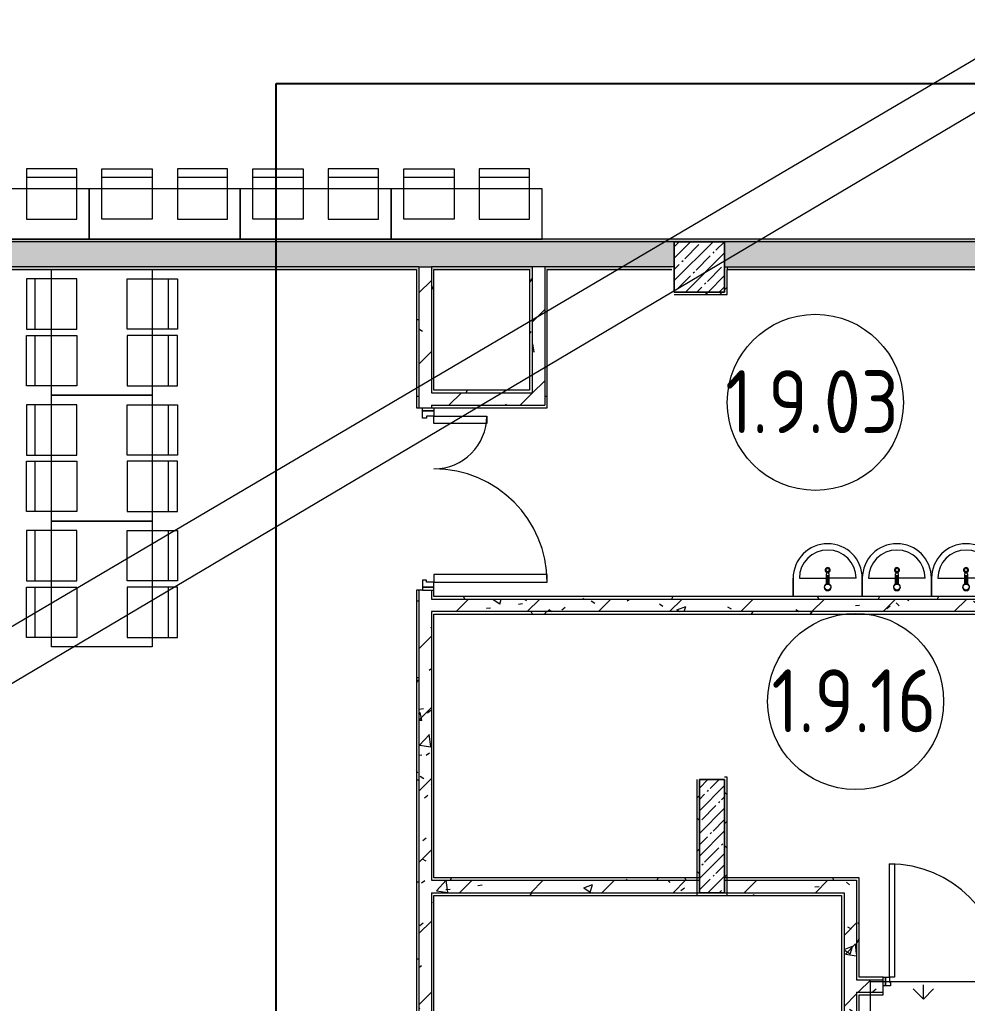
# Model space of a CAD drawing. Header units: millimetres. Extents: x -500089 to 1469082, y -290736 to 166440.
# Drawn here: x 1207100 to 1214633, y -61123 to -53306 of the extents above; entities that cross this region are included whole.
import ezdxf

# ---------------------------------------------------------------- set-up
doc = ezdxf.new("R2010")
doc.units = ezdxf.units.MM
for name, color, linetype, lineweight in [('Двери', 7, 'Continuous', 0), ('Линии', 7, 'Continuous', 0), ('Марки помещений', 7, 'Continuous', 0), ('Несущие колонны', 7, 'Continuous', 0), ('Сантехника', 7, 'Continuous', 0), ('Стены несущие', 7, 'Continuous', 0), ('Стены отделка', 7, 'Continuous', 0), ('Стены штриховка', 7, 'Continuous', 0), ('экспертиза ДУ пояснения', 6, 'Continuous', 0), ('экспертиза условные обозначения', 1, 'Continuous', 0)]:
    doc.layers.add(name, color=color, linetype=linetype, lineweight=lineweight)
doc.styles.add('GOST Common_1', font='', dxfattribs={"width": 0.9, "height": 700})
doc.styles.get('GOST Common_1').set_extended_font_data('GOST Common')
pattern_1 = [(0, (1111853.59, -73570.49), (812.8, 203.2), [67.056, -542.544, 67.056, -542.544, -3251.2]), (0, (1111853.59, -73570.49), (812.8, 203.2), [-1219.2, 67.056, -1152.144, 67.056, -542.544, -1422.4]), (0, (1111853.59, -73570.49), (812.8, 203.2), [-3048, 67.056, -339.344, 67.056, -948.944]), (120, (1112158.39, -73468.89), (-582.37636, 602.30545), [67.056, -542.544, 67.056, -542.544, -3251.2]), (120, (1112158.39, -73468.89), (-582.37636, 602.30545), [-1219.2, 67.056, -1152.144, 67.056, -542.544, -1422.4]), (120, (1112158.39, -73468.89), (-582.37636, 602.30545), [-3048, 67.056, -339.344, 67.056, -948.944]), (240, (1112259.99, -73062.49), (-230.42364, -805.50545), [67.056, -542.544, 67.056, -542.544, -3251.2]), (240, (1112259.99, -73062.49), (-230.42364, -805.50545), [-1219.2, 67.056, -1152.144, 67.056, -542.544, -1422.4]), (240, (1112259.99, -73062.49), (-230.42364, -805.50545), [-3048, 67.056, -339.344, 67.056, -948.944])]
pattern_2 = [(45, (1111853.6, -73570.5), (-282.8427, 282.8427), [])]
pattern_3 = [(50, (1111853.6, -73570.5), (728.7365, -63.7558), [76.2, -838.2]), (355, (1111853.6, -73570.5), (-140.9716, 764.2276), [60.96, -670.56]), (100.451, (1111914.3, -73575.8), (587.77, 700.4668), [64.76, -712.36]), (46.184, (1111853.6, -73367.3), (1084.316, -168.171), [114.3, -1257.3]), (96.636, (1111943.9, -73381.3), (949.61, 989.71), [97.14, -1068.54]), (351.184, (1111853.6, -73367.3), (949.62, 989.701), [91.44, -1005.84]), (21, (1111955.2, -73418.1), (606.458, -409.0606), [76.2, -838.2]), (326, (1111955.2, -73418.1), (247.2083, 736.753), [60.96, -670.56]), (71.451, (1112005.7, -73452.2), (853.6683, 327.6855), [64.76, -712.36]), (37.5, (1111853.59, -73570.5), (12.3547, 338.2201), [33.528, -628.904, 33.528, -647.192, -673.1]), (37.5, (1111853.59, -73570.5), (12.3547, 338.2201), [-1343.152, 33.528, -639.572]), (7.5, (1111853.6, -73570.5), (267.2789, 400.7221), [33.528, -354.584, 33.528, -613.664, -256.54]), (7.5, (1111853.6, -73570.5), (267.2789, 400.7221), [-1035.304, 33.528, -223.012]), (327.5, (1111627.02, -73570.5), (542.3633, -22.91534), [33.528, -220.472, 33.528, -758.952, -1051.56]), (327.5, (1111627.02, -73570.5), (542.3633, -22.91534), [-1046.48, 33.528, -1018.032]), (317.5, (1111525.4, -73570.5), (592.517, 101.7071), [33.528, -296.672, 33.528, -492.76, -746.76]), (317.5, (1111525.4, -73570.5), (592.517, 101.7071), [-856.488, 33.528, -713.232])]
pattern_4 = [(45, (1111853.6, -73570.5), (-212.132, 212.132), []), (135, (1111853.6, -73570.5), (-212.132, -212.132), [])]

# ---------------------------------------------------------------- blocks, each defined once
blk = doc.blocks.new('ADSK_КолоннаЖБ_Прямоугольная - 400x400 мм-3673746-З Этаж 01')
at = {"layer": 'Несущие колонны', "lineweight": 18}
for p, q in [((-200, 200), (200, 200)), ((-200, -200), (-200, 200)), ((200, 200), (200, -200)), ((200, -200), (-200, -200))]:
    blk.add_line(p, q, dxfattribs=at)
blk = doc.blocks.new('ADSK_КолоннаЖБ_Прямоугольная - 200x900 мм-V331-З Этаж 01')
at = {"layer": 'Несущие колонны'}
h = blk.add_hatch(dxfattribs=at)
h.set_pattern_fill('FP_118', color=256, style=0, pattern_type=2)
h.set_pattern_definition([(315, (-13775, 100750), (89.80256, 89.80256), []), (315, (-13775, 100660.2), (89.80256, 89.80256), [158.75, -31.75, 13.411, -18.339])])
h.paths.add_polyline_path([(-450, -100), (450, -100), (450, 100), (-450, 100)], flags=0)
at = {"layer": 'Несущие колонны', "lineweight": 18}
for p, q in [((-450, -100), (-450, 100)), ((-450, 100), (450, 100)), ((450, 100), (-450, 100)), ((-450, 100), (-450, -100)), ((450, 100), (450, -100)), ((450, -100), (450, 100)), ((450, -100), (-450, -100)), ((-450, -100), (450, -100))]:
    blk.add_line(p, q, dxfattribs=at)
blk = doc.blocks.new('ASVP_ДверьСтальная_2 полотна - Внутренняя 1320х2000h_полотна_ Г Л _1200 в чистоте_-4240598-З Этаж 01')
at = {"layer": 'Двери', "lineweight": 18}
for p, q in [((660, 970), (600, 970)), ((600, 970), (600, 70)), ((660, 70), (660, 970)), ((-660, 490), (-600, 490)), ((-660, 70), (-660, 490)), ((-600, 490), (-600, 70)), ((-725, 70), (-700, 70)), ((-725, -20), (-725, 70)), ((-700, 70), (-660, 70)), ((-700, -20), (-700, 70)), ((-700, 70), (-700, -20)), ((-600, 70), (-660, 70)), ((-660, 70), (-660, 10)), ((-660, 10), (-644, 10)), ((-644, 10), (-644, -20)), ((600, 70), (660, 70)), ((660, 10), (644, 10)), ((644, 10), (644, -20)), ((700, 70), (660, 70)), ((660, 70), (660, 10)), ((700, -20), (700, 70)), ((725, 70), (700, 70)), ((700, 70), (700, -20)), ((725, -20), (725, 70)), ((-700, -20), (-725, -20)), ((-644, -20), (-700, -20)), ((644, -20), (700, -20)), ((700, -20), (725, -20))]:
    blk.add_line(p, q, dxfattribs=at)
at = {"layer": 'Двери'}
for centre, radius, start, end in [((660, 70), 900, 90, 180), ((-660, 70), 420, 360, 90)]:
    blk.add_arc(centre, radius, start, end, dxfattribs=at)
blk = doc.blocks.new('ASVP_2D_Раковина - Раковина 550х420-3413900-З Этаж 01')
at = {"layer": 'Сантехника'}
for p, q in [((-119.1, 170.6), (-119.1, 251.9)), ((-115.1, 236), (-115.1, 169.6)), ((-103.1, 236), (-115.1, 236)), ((-103.1, 169.6), (-103.1, 236)), ((-99.1, 251.9), (-99.1, 170.6)), ((-384.1, 215), (-384.1, 70)), ((-384.1, 70), (-384.1, 215)), ((-334.1, 215), (-119.1, 215)), ((115.9, 215), (-99.1, 215)), ((165.9, 70), (165.9, 215)), ((165.9, 215), (165.9, 70))]:
    blk.add_line(p, q, dxfattribs=at)
for centre, radius in [((-109.1, 280), 13.3), ((-109.1, 145), 24.5)]:
    blk.add_circle(centre, radius, dxfattribs=at)
for centre, radius, start, end in [((-109.1, 215), 275, 360, 180), ((-109.1, 215), 275, 360, 180), ((-109.1, 215), 225, 0, 180), ((-109.1, 280), 20, 284.14377, 255.85623), ((-109.1, 251.9), 10, 0, 180), ((-109.1, 145), 27.5, 102.60426, 77.39774), ((-109.1, 145), 25.3, 76.29328, 103.7089)]:
    blk.add_arc(centre, radius, start, end, dxfattribs=at)
blk = doc.blocks.new('ASVP_ДверьДеревянная_1 полотно - Входная_внутр_ 900х2000h_полотно_ Г Пр _850 в чистоте_-4213410-З Этаж 01')
at = {"layer": 'Двери', "lineweight": 18}
for p, q in [((-450, 970), (-410, 970)), ((-450, 70), (-450, 970)), ((-410, 970), (-410, 70)), ((-500, 70), (-480, 70)), ((-500, 0), (-500, 70)), ((-480, 0), (-500, 0)), ((-480, 70), (-450, 70)), ((-480, 0), (-480, 70)), ((-480, 70), (-480, 0)), ((-440, 0), (-480, 0)), ((-410, 70), (-450, 70)), ((-450, 70), (-450, 30)), ((-450, 30), (-440, 30)), ((-440, 30), (-440, 0)), ((440, 30), (450, 30)), ((440, 0), (440, 30)), ((480, 0), (440, 0)), ((450, 70), (480, 70)), ((450, 30), (450, 70)), ((480, 70), (480, 0)), ((480, 70), (500, 70)), ((480, 0), (480, 70)), ((500, 0), (480, 0)), ((500, 70), (500, 0))]:
    blk.add_line(p, q, dxfattribs=at)
at = {"layer": 'Двери'}
blk.add_arc((-450, 70), 900, 0, 90, dxfattribs=at)
blk = doc.blocks.new('ASVP_Марка_Помещение_ОдноЗначение - Номер-684784-З Этаж 01')
at = {"layer": 'Марки помещений'}
blk.add_circle((0, 0), 3.5, dxfattribs=at)

msp = doc.modelspace()

# ---------------------------------------------------------------- hatches: boundary and pattern name
at = {"layer": 'Несущие колонны'}
h = msp.add_hatch(dxfattribs=at)
h.set_pattern_fill('FP_35', color=256, style=0, pattern_type=2)
h.set_pattern_definition([(45, (1111853.59, -73570.49), (-89.80256, 89.80256), []), (45, (1111943.39, -73570.49), (-89.80256, 89.80256), [158.75, -31.75, 13.411, -18.339])])
h.paths.add_polyline_path([(1212303.585, -55470.488), (1212703.585, -55470.488), (1212703.585, -55070.488), (1212303.585, -55070.488), (1212303.585, -55290.488)], flags=0)
at = {"layer": 'Стены штриховка'}
h = msp.add_hatch(dxfattribs=at)
h.set_pattern_fill('FP_31', color=256, style=0, pattern_type=2)
h.set_pattern_definition(pattern_3)
h.paths.add_polyline_path([(1212723.585, -55270.488), (1217243.586, -55270.488), (1217243.586, -55070.488), (1212703.585, -55070.488), (1212703.585, -55270.488)], flags=0)
h.paths.add_polyline_path([(1221713.586, -55270.488), (1221913.586, -55270.488), (1221913.586, -55070.488), (1221593.586, -55070.488), (1221593.586, -55270.488)], flags=0)
h.paths.add_polyline_path([(1219066.31, -55270.488), (1220143.586, -55270.488), (1220143.586, -55070.488), (1218143.586, -55070.488), (1218143.586, -55270.488)], flags=0)
h.paths.add_polyline_path([(1205722.73, -55270.488), (1206253.585, -55270.488), (1206253.585, -55070.488), (1200653.585, -55070.488), (1200653.585, -55270.488), (1201274.871, -55270.488)], flags=0)
h.paths.add_polyline_path([(1194253.585, -55270.488), (1194253.585, -55070.488), (1188653.585, -55072.754), (1188653.585, -55270.488), (1194233.585, -55270.488)], flags=0)
h.paths.add_polyline_path([(1206673.585, -55270.488), (1212303.585, -55270.084), (1212303.585, -55070.488), (1206653.585, -55070.488), (1206653.585, -55270.488)], flags=0)
h.paths.add_polyline_path([(1184703.585, -55270.488), (1188253.585, -55269.968), (1188253.585, -55070.488), (1184703.585, -55070.488)], flags=0)
h.paths.add_polyline_path([(1197910.422, -55270.488), (1200253.585, -55270.488), (1200253.585, -55070.488), (1194653.585, -55071.327), (1194653.585, -55270.488), (1196827.011, -55270.488)], flags=0)
h = msp.add_hatch(dxfattribs=at)
h.set_pattern_fill('FP_174', color=256, style=0, pattern_type=2)
h.set_pattern_definition(pattern_1)
h.paths.add_polyline_path([(1217253.586, -55070.488), (1220143.586, -55070.488), (1220143.586, -55050.488), (1216553.586, -55050.488), (1216553.586, -55070.488), (1217243.586, -55070.488)], flags=0)
h.paths.add_polyline_path([(1221913.586, -55070.488), (1221933.586, -55070.488), (1221933.586, -55050.488), (1221593.586, -55050.488), (1221593.586, -55070.488), (1221713.586, -55070.488)], flags=0)
h.paths.add_polyline_path([(1216353.586, -55070.488), (1216353.586, -55050.488), (1184723.585, -55050.488), (1184723.585, -55070.488), (1216333.586, -55070.488)], flags=0)
h = msp.add_hatch(dxfattribs=at)
h.set_pattern_fill('FP_174', color=256, style=0, pattern_type=2)
h.set_pattern_definition(pattern_1)
h.paths.add_polyline_path([(1216842.38, -55290.488), (1220143.586, -55290.488), (1220143.586, -55270.488), (1212723.585, -55270.488), (1212725.585, -55290.488), (1216353.586, -55290.488)], flags=0)
h.paths.add_polyline_path([(1221713.586, -55290.488), (1221713.586, -55270.488), (1221593.586, -55270.488), (1221593.586, -55290.488), (1221693.586, -55290.488)], flags=0)
h.paths.add_polyline_path([(1206673.585, -55290.488), (1210273.586, -55290.488), (1210271.545, -55270.488), (1206673.585, -55270.488)], flags=0)
h.paths.add_polyline_path([(1205722.73, -55290.488), (1206233.585, -55290.488), (1206233.585, -55270.488), (1200673.585, -55270.488), (1200673.585, -55290.488), (1201274.871, -55290.488)], flags=0)
h.paths.add_polyline_path([(1211060.586, -55290.488), (1211173.586, -55290.488), (1211173.586, -55270.488), (1210373.586, -55270.488), (1210373.586, -55290.488), (1210393.586, -55290.488)], flags=0)
h.paths.add_polyline_path([(1211273.586, -55290.488), (1212283.585, -55290.488), (1212283.585, -55270.488), (1211273.586, -55270.488)], flags=0)
h.paths.add_polyline_path([(1194673.585, -55290.488), (1200233.585, -55290.488), (1200233.585, -55270.488), (1194673.585, -55270.488)], flags=0)
h.paths.add_polyline_path([(1194233.585, -55290.488), (1194233.585, -55270.488), (1188673.585, -55270.488), (1188675.585, -55290.488), (1192379.151, -55290.488)], flags=0)
h.paths.add_polyline_path([(1188233.585, -55290.488), (1188233.585, -55270.488), (1187443.585, -55270.488), (1187443.585, -55290.488), (1187931.291, -55290.488)], flags=0)
h.paths.add_polyline_path([(1187323.585, -55290.488), (1187343.585, -55290.488), (1187343.585, -55270.488), (1184703.585, -55270.488), (1184703.585, -55290.488), (1185707.361, -55290.488)], flags=0)
h = msp.add_hatch(dxfattribs=at)
h.set_pattern_fill('FP_174', color=256, style=0, pattern_type=2)
h.set_pattern_definition(pattern_1)
h.paths.add_polyline_path([(1210253.586, -65250.488), (1210273.586, -65250.488), (1210273.586, -63920.488), (1210253.586, -63920.488), (1210253.586, -65150.488)], flags=0)
h.paths.add_polyline_path([(1210253.586, -63820.488), (1210273.586, -63820.488), (1210273.586, -57840.488), (1210253.586, -57840.488), (1210253.586, -63800.488)], flags=0)
h.paths.add_polyline_path([(1210273.586, -56390.488), (1210273.586, -55290.488), (1210253.586, -55290.488), (1210253.586, -56390.488)], flags=0)
h = msp.add_hatch(dxfattribs=at)
h.set_pattern_fill('FP_201', color=256, style=0, pattern_type=2)
h.set_pattern_definition(pattern_2)
h.paths.add_polyline_path([(1210373.586, -65150.488), (1210373.586, -57840.488), (1210273.586, -57840.488), (1210273.586, -65150.488)], flags=0)
h.paths.add_polyline_path([(1210303.586, -56390.488), (1210373.586, -56390.488), (1210373.169, -55270.488), (1210273.586, -55270.488), (1210273.586, -56390.488)], flags=0)
h = msp.add_hatch(dxfattribs=at)
h.set_pattern_fill('FP_31', color=256, style=0, pattern_type=2)
h.set_pattern_definition(pattern_3)
h.paths.add_polyline_path([(1210373.586, -65150.488), (1210373.586, -57840.488), (1210273.586, -57840.488), (1210273.586, -65150.488)], flags=0)
h.paths.add_polyline_path([(1210303.586, -56390.488), (1210373.586, -56390.488), (1210373.169, -55270.488), (1210273.586, -55270.488), (1210273.586, -56390.488)], flags=0)
h = msp.add_hatch(dxfattribs=at)
h.set_pattern_fill('FP_174', color=256, style=0, pattern_type=2)
h.set_pattern_definition(pattern_1)
h.paths.add_polyline_path([(1210373.586, -65130.488), (1210393.586, -65130.488), (1210393.586, -60245.488), (1210373.586, -60245.488), (1210373.586, -64561.832)], flags=0)
h.paths.add_polyline_path([(1210373.586, -60145.488), (1210393.586, -60145.488), (1210393.586, -58010.488), (1210373.586, -58010.488), (1210373.586, -60125.488)], flags=0)
h.paths.add_polyline_path([(1210373.586, -57910.488), (1210393.586, -57910.488), (1210393.586, -57840.488), (1210373.586, -57840.488), (1210373.586, -57890.488)], flags=0)
h.paths.add_polyline_path([(1210373.586, -56390.488), (1210393.586, -56390.488), (1210393.586, -56370.488), (1210373.586, -56370.488)], flags=0)
h.paths.add_polyline_path([(1210393.586, -56270.488), (1210393.586, -55290.488), (1210373.586, -55290.488), (1210373.586, -56270.488)], flags=0)
h = msp.add_hatch(dxfattribs=at)
h.set_pattern_fill('FP_174', color=256, style=0, pattern_type=2)
h.set_pattern_definition(pattern_1)
h.paths.add_polyline_path([(1211173.586, -56270.488), (1211173.586, -55290.488), (1211153.586, -55290.488), (1211153.586, -56270.488)], flags=0)
h = msp.add_hatch(dxfattribs=at)
h.set_pattern_fill('FP_201', color=256, style=0, pattern_type=2)
h.set_pattern_definition(pattern_2)
h.paths.add_polyline_path([(1211273.586, -56370.488), (1211273.586, -55270.488), (1211173.586, -55270.488), (1211173.586, -56370.488)], flags=0)
h = msp.add_hatch(dxfattribs=at)
h.set_pattern_fill('FP_31', color=256, style=0, pattern_type=2)
h.set_pattern_definition(pattern_3)
h.paths.add_polyline_path([(1211273.586, -56370.488), (1211273.586, -55270.488), (1211173.586, -55270.488), (1211173.586, -56370.488)], flags=0)
h = msp.add_hatch(dxfattribs=at)
h.set_pattern_fill('FP_174', color=256, style=0, pattern_type=2)
h.set_pattern_definition(pattern_1)
h.paths.add_polyline_path([(1211293.586, -56390.488), (1211293.586, -55290.488), (1211273.586, -55290.488), (1211273.586, -56390.488)], flags=0)
h = msp.add_hatch(dxfattribs=at)
h.set_pattern_fill('FP_202', color=256, style=0, pattern_type=2)
h.set_pattern_definition(pattern_4)
h.paths.add_polyline_path([(1212703.585, -55470.488), (1212723.585, -55469.488), (1212723.585, -55270.488), (1212703.585, -55270.488), (1212703.585, -55290.488)], flags=0)
h = msp.add_hatch(dxfattribs=at)
h.set_pattern_fill('FP_202', color=256, style=0, pattern_type=2)
h.set_pattern_definition(pattern_4)
h.paths.add_polyline_path([(1212703.585, -55490.488), (1212723.585, -55490.488), (1212723.585, -55470.488), (1212303.585, -55470.488), (1212303.585, -55490.488), (1212394.52, -55490.488)], flags=0)
h = msp.add_hatch(dxfattribs=at)
h.set_pattern_fill('FP_201', color=256, style=0, pattern_type=2)
h.set_pattern_definition(pattern_2)
h.paths.add_polyline_path([(1211153.586, -56370.488), (1211173.586, -56370.488), (1211173.586, -56270.488), (1210373.586, -56270.488), (1210373.586, -56370.488), (1210393.586, -56370.488)], flags=0)
h = msp.add_hatch(dxfattribs=at)
h.set_pattern_fill('FP_31', color=256, style=0, pattern_type=2)
h.set_pattern_definition(pattern_3)
h.paths.add_polyline_path([(1211153.586, -56370.488), (1211173.586, -56370.488), (1211173.586, -56270.488), (1210373.586, -56270.488), (1210373.586, -56370.488), (1210393.586, -56370.488)], flags=0)
h = msp.add_hatch(dxfattribs=at)
h.set_pattern_fill('FP_174', color=256, style=0, pattern_type=2)
h.set_pattern_definition(pattern_1)
h.paths.add_polyline_path([(1211153.586, -56270.488), (1211153.586, -56250.488), (1210393.586, -56250.488), (1210393.586, -56270.488), (1211153.169, -56270.488)], flags=0)
h = msp.add_hatch(dxfattribs=at)
h.set_pattern_fill('FP_174', color=256, style=0, pattern_type=2)
h.set_pattern_definition(pattern_1)
h.paths.add_polyline_path([(1211273.586, -56390.488), (1211273.586, -56370.488), (1210393.586, -56370.488), (1210393.586, -56390.488), (1211273.215, -56390.488)], flags=0)
h = msp.add_hatch(dxfattribs=at)
h.set_pattern_fill('FP_201', color=256, style=0, pattern_type=2)
h.set_pattern_definition(pattern_2)
h.paths.add_polyline_path([(1216842.38, -58010.488), (1221713.586, -58010.374), (1221713.586, -57910.488), (1210373.586, -57910.488), (1210373.586, -58010.488), (1216513.586, -58010.488)], flags=0)
h = msp.add_hatch(dxfattribs=at)
h.set_pattern_fill('FP_31', color=256, style=0, pattern_type=2)
h.set_pattern_definition(pattern_3)
h.paths.add_polyline_path([(1216842.38, -58010.488), (1221713.586, -58010.374), (1221713.586, -57910.488), (1210373.586, -57910.488), (1210373.586, -58010.488), (1216513.586, -58010.488)], flags=0)
h = msp.add_hatch(dxfattribs=at)
h.set_pattern_fill('FP_174', color=256, style=0, pattern_type=2)
h.set_pattern_definition(pattern_1)
h.paths.add_polyline_path([(1216842.38, -57910.488), (1221693.586, -57910.488), (1221693.586, -57890.488), (1210393.586, -57890.488), (1210393.586, -57910.488), (1216513.586, -57910.488)], flags=0)
h = msp.add_hatch(dxfattribs=at)
h.set_pattern_fill('FP_174', color=256, style=0, pattern_type=2)
h.set_pattern_definition(pattern_1)
h.paths.add_polyline_path([(1216842.38, -58030.488), (1218053.586, -58030.488), (1218053.586, -58010.488), (1216513.586, -58010.488), (1216513.586, -58030.488), (1216533.586, -58030.488)], flags=0)
h.paths.add_polyline_path([(1212394.52, -58030.488), (1216413.586, -58030.488), (1216413.586, -58010.488), (1210393.586, -58010.488), (1210393.586, -58030.488)], flags=0)
h.paths.add_polyline_path([(1221693.586, -58030.488), (1221693.586, -58010.488), (1218153.586, -58010.488), (1218153.586, -58030.488), (1221290.221, -58030.488)], flags=0)
h = msp.add_hatch(dxfattribs=at)
h.set_pattern_fill('FP_202', color=256, style=0, pattern_type=2)
h.set_pattern_definition(pattern_4)
h.paths.add_polyline_path([(1212720.919, -60125.488), (1212723.585, -60125.488), (1212723.585, -59325.488), (1212703.585, -59325.488), (1212703.585, -60125.488)], flags=0)
h = msp.add_hatch(dxfattribs=at)
h.set_pattern_fill('FP_202', color=256, style=0, pattern_type=2)
h.set_pattern_definition(pattern_4)
h.paths.add_polyline_path([(1212483.585, -60125.488), (1212503.585, -60125.488), (1212503.585, -59345.488), (1212483.585, -59345.488), (1212483.585, -59885.445)], flags=0)
h = msp.add_hatch(dxfattribs=at)
h.set_pattern_fill('FP_201', color=256, style=0, pattern_type=2)
h.set_pattern_definition(pattern_2)
h.paths.add_polyline_path([(1210393.586, -60245.488), (1212503.585, -60245.488), (1212503.585, -60145.488), (1210373.586, -60145.488), (1210373.586, -60245.488), (1210377.924, -60245.488)], flags=0)
h.paths.add_polyline_path([(1213633.585, -60245.488), (1213653.585, -60245.488), (1213653.585, -60145.488), (1212703.585, -60145.488), (1212703.585, -60245.488), (1213506.476, -60245.488)], flags=0)
h = msp.add_hatch(dxfattribs=at)
h.set_pattern_fill('FP_31', color=256, style=0, pattern_type=2)
h.set_pattern_definition(pattern_3)
h.paths.add_polyline_path([(1210393.586, -60245.488), (1212503.585, -60245.488), (1212503.585, -60145.488), (1210373.586, -60145.488), (1210373.586, -60245.488), (1210377.924, -60245.488)], flags=0)
h.paths.add_polyline_path([(1213633.585, -60245.488), (1213653.585, -60245.488), (1213653.585, -60145.488), (1212703.585, -60145.488), (1212703.585, -60245.488), (1213506.476, -60245.488)], flags=0)
h = msp.add_hatch(dxfattribs=at)
h.set_pattern_fill('FP_174', color=256, style=0, pattern_type=2)
h.set_pattern_definition(pattern_1)
h.paths.add_polyline_path([(1212703.585, -60145.488), (1213753.585, -60145.488), (1213753.066, -60125.488), (1212703.585, -60125.488), (1212703.585, -60131.229)], flags=0)
h.paths.add_polyline_path([(1212503.585, -60145.488), (1212503.585, -60125.488), (1210393.586, -60125.488), (1210393.586, -60145.488), (1212394.52, -60145.488)], flags=0)
h = msp.add_hatch(dxfattribs=at)
h.set_pattern_fill('FP_201', color=256, style=0, pattern_type=2)
h.set_pattern_definition(pattern_2)
h.paths.add_polyline_path([(1213655.546, -67610.488), (1213753.585, -67610.488), (1213753.585, -66240.488), (1213653.585, -66240.488), (1213653.585, -67610.488)], flags=0)
h.paths.add_polyline_path([(1213683.585, -65590.488), (1213753.585, -65590.488), (1213753.585, -63550.488), (1213653.585, -63550.488), (1213653.585, -65590.488)], flags=0)
h.paths.add_polyline_path([(1213703.585, -62550.488), (1213753.585, -62550.488), (1213753.585, -60145.488), (1213653.585, -60145.488), (1213653.585, -62550.488), (1213681.008, -62550.488)], flags=0)
h = msp.add_hatch(dxfattribs=at)
h.set_pattern_fill('FP_31', color=256, style=0, pattern_type=2)
h.set_pattern_definition(pattern_3)
h.paths.add_polyline_path([(1213655.546, -67610.488), (1213753.585, -67610.488), (1213753.585, -66240.488), (1213653.585, -66240.488), (1213653.585, -67610.488)], flags=0)
h.paths.add_polyline_path([(1213683.585, -65590.488), (1213753.585, -65590.488), (1213753.585, -63550.488), (1213653.585, -63550.488), (1213653.585, -65590.488)], flags=0)
h.paths.add_polyline_path([(1213703.585, -62550.488), (1213753.585, -62550.488), (1213753.585, -60145.488), (1213653.585, -60145.488), (1213653.585, -62550.488), (1213681.008, -62550.488)], flags=0)
h = msp.add_hatch(dxfattribs=at)
h.set_pattern_fill('FP_174', color=256, style=0, pattern_type=2)
h.set_pattern_definition(pattern_1)
h.paths.add_polyline_path([(1213753.585, -67630.488), (1213773.585, -67630.488), (1213773.585, -66240.488), (1213753.585, -66240.488), (1213753.585, -67610.488)], flags=0)
h.paths.add_polyline_path([(1213753.585, -65590.488), (1213773.585, -65590.488), (1213773.585, -63550.488), (1213753.585, -63550.488), (1213753.585, -65326.001)], flags=0)
h.paths.add_polyline_path([(1213753.585, -62550.488), (1213773.585, -62550.488), (1213773.585, -61035.488), (1213753.585, -61035.488), (1213753.585, -62463.611)], flags=0)
h.paths.add_polyline_path([(1213753.585, -60935.488), (1213773.585, -60935.488), (1213773.585, -60125.488), (1213753.585, -60125.488), (1213753.585, -60924.962)], flags=0)
h = msp.add_hatch(dxfattribs=at)
h.set_pattern_fill('FP_174', color=256, style=0, pattern_type=2)
h.set_pattern_definition(pattern_1)
h.paths.add_polyline_path([(1213506.476, -60265.488), (1213633.585, -60265.488), (1213633.585, -60245.488), (1210393.586, -60245.488), (1210393.586, -60265.488), (1212703.585, -60265.488)], flags=0)
h = msp.add_hatch(dxfattribs=at)
h.set_pattern_fill('FP_174', color=256, style=0, pattern_type=2)
h.set_pattern_definition(pattern_1)
h.paths.add_polyline_path([(1213633.585, -67510.488), (1213653.585, -67510.488), (1213653.585, -66470.488), (1213633.585, -66470.488), (1213633.585, -67505.597)], flags=0)
h.paths.add_polyline_path([(1213644.813, -66370.488), (1213653.585, -66370.488), (1213653.585, -66240.488), (1213633.585, -66242.488), (1213633.585, -66370.488)], flags=0)
h.paths.add_polyline_path([(1213633.585, -65590.488), (1213653.585, -65590.488), (1213653.585, -65420.488), (1213633.585, -65420.488), (1213633.585, -65442.71)], flags=0)
h.paths.add_polyline_path([(1213653.585, -65320.488), (1213653.585, -63720.488), (1213633.585, -63720.488), (1213633.585, -65320.488)], flags=0)
h.paths.add_polyline_path([(1213653.585, -63620.488), (1213653.585, -63550.488), (1213633.585, -63550.488), (1213633.585, -63620.488)], flags=0)
h.paths.add_polyline_path([(1213653.585, -62550.488), (1213653.585, -60245.488), (1213633.585, -60245.488), (1213633.585, -62550.488)], flags=0)
h = msp.add_hatch(dxfattribs=at)
h.set_pattern_fill('FP_201', color=256, style=0, pattern_type=2)
h.set_pattern_definition(pattern_2)
h.paths.add_polyline_path([(1213963.585, -61035.488), (1213963.585, -60935.488), (1213753.585, -60935.488), (1213753.585, -61035.488), (1213773.585, -61035.488)], flags=0)
h.paths.add_polyline_path([(1221767.834, -61035.488), (1221953.586, -61034.345), (1221953.586, -60935.488), (1221583.586, -60935.488), (1221583.586, -61035.488)], flags=0)
h.paths.add_polyline_path([(1214963.585, -61035.488), (1220583.586, -61035.488), (1220583.586, -60935.488), (1214963.585, -60935.488), (1214963.585, -61015.209)], flags=0)
h = msp.add_hatch(dxfattribs=at)
h.set_pattern_fill('FP_31', color=256, style=0, pattern_type=2)
h.set_pattern_definition(pattern_3)
h.paths.add_polyline_path([(1213963.585, -61035.488), (1213963.585, -60935.488), (1213753.585, -60935.488), (1213753.585, -61035.488), (1213773.585, -61035.488)], flags=0)
h.paths.add_polyline_path([(1221767.834, -61035.488), (1221953.586, -61034.345), (1221953.586, -60935.488), (1221583.586, -60935.488), (1221583.586, -61035.488)], flags=0)
h.paths.add_polyline_path([(1214963.585, -61035.488), (1220583.586, -61035.488), (1220583.586, -60935.488), (1214963.585, -60935.488), (1214963.585, -61015.209)], flags=0)
h = msp.add_hatch(dxfattribs=at)
h.set_pattern_fill('FP_174', color=256, style=0, pattern_type=2)
h.set_pattern_definition(pattern_1)
h.paths.add_polyline_path([(1221583.586, -60935.488), (1221933.586, -60935.488), (1221933.586, -60915.488), (1221583.586, -60915.488)], flags=0)
h.paths.add_polyline_path([(1213773.585, -60935.488), (1213963.585, -60935.488), (1213963.585, -60915.488), (1213773.585, -60915.488)], flags=0)
h.paths.add_polyline_path([(1216413.586, -60935.488), (1216413.586, -60915.488), (1214963.585, -60915.488), (1214963.585, -60935.488), (1216393.586, -60935.488)], flags=0)
h.paths.add_polyline_path([(1220583.586, -60935.488), (1220583.586, -60915.488), (1218153.586, -60915.488), (1218155.648, -60935.488), (1219391.637, -60935.488)], flags=0)
h.paths.add_polyline_path([(1216513.586, -60935.488), (1218053.586, -60935.488), (1218053.586, -60915.488), (1216513.586, -60915.488)], flags=0)
h = msp.add_hatch(dxfattribs=at)
h.set_pattern_fill('FP_174', color=256, style=0, pattern_type=2)
h.set_pattern_definition(pattern_1)
h.paths.add_polyline_path([(1221583.586, -61055.488), (1221933.586, -61055.488), (1221933.586, -61035.488), (1221583.586, -61035.488)], flags=0)
h.paths.add_polyline_path([(1213963.585, -61055.488), (1213963.585, -61035.488), (1213773.585, -61035.488), (1213773.585, -61055.488)], flags=0)
h.paths.add_polyline_path([(1216513.586, -61055.488), (1220583.586, -61055.488), (1220583.586, -61035.488), (1214963.585, -61035.488), (1214963.585, -61055.488), (1216413.586, -61055.488)], flags=0)
at = {"layer": 'экспертиза условные обозначения'}
h = msp.add_hatch(dxfattribs=at)
h.set_pattern_fill('GRASS', color=3, scale=24)
h.set_pattern_definition([(90, (1077209.23, -303341.8), (-431.0523, 431.0523), [114.3, -747.8046]), (45, (1077209.2, -303341.8), (-431.0523, 431.0523), [114.3, -495.3]), (135, (1077209.2, -303341.8), (-431.0523, -431.0523), [114.3, -495.3])])
h.paths.add_polyline_path([(1208243.586, -68840.488), (1208243.586, -67630.488), (1213863.585, -67630.488), (1213863.585, -60950.488), (1221933.586, -60950.488), (1221933.586, -66560.488), (1220723.586, -66614.523), (1220723.586, -62160.488), (1215073.585, -62160.488), (1215073.585, -67630.488), (1216983.586, -67630.488), (1216983.586, -69315.488), (1220833.586, -69315.488), (1220833.586, -70525.488), (1215723.586, -70525.488), (1215723.586, -68840.488)])

# ---------------------------------------------------------------- linework, layer by layer
at = {"color": 4}
msp.add_lwpolyline([(1209139.389, -53813.488), (1222945.389, -53813.488), (1222945.389, -69799.488), (1209139.389, -69799.488)], close=True, dxfattribs=at)
at = {"layer": 'Линии'}
for p, q in [((1207153.585, -54490.488), (1207153.585, -54890.488)), ((1207553.585, -54490.488), (1207153.585, -54490.488)), ((1207553.585, -54560.028), (1207153.585, -54560.028)), ((1207553.585, -54890.488), (1207553.585, -54490.488)), ((1207753.585, -54490.488), (1208153.585, -54490.488)), ((1207753.585, -54890.488), (1207753.585, -54490.488)), ((1208153.585, -54560.028), (1207753.585, -54560.028)), ((1208153.585, -54490.488), (1208153.585, -54890.488)), ((1208353.585, -54490.488), (1208353.585, -54890.488)), ((1208753.585, -54490.488), (1208353.585, -54490.488)), ((1208753.585, -54560.028), (1208353.585, -54560.028)), ((1208753.585, -54890.488), (1208753.585, -54490.488)), ((1208953.585, -54490.488), (1209353.585, -54490.488)), ((1208953.585, -54890.488), (1208953.585, -54490.488)), ((1209353.585, -54560.028), (1208953.585, -54560.028)), ((1209353.585, -54490.488), (1209353.585, -54890.488)), ((1209553.585, -54490.488), (1209553.585, -54890.488)), ((1209953.585, -54490.488), (1209553.585, -54490.488)), ((1209953.585, -54560.028), (1209553.585, -54560.028)), ((1209953.585, -54890.488), (1209953.585, -54490.488)), ((1210153.585, -54490.488), (1210553.585, -54490.488)), ((1210153.585, -54890.488), (1210153.585, -54490.488)), ((1210553.585, -54560.028), (1210153.585, -54560.028)), ((1210553.585, -54490.488), (1210553.585, -54890.488)), ((1210753.585, -54490.488), (1210753.585, -54890.488)), ((1211153.585, -54490.488), (1210753.585, -54490.488)), ((1211153.585, -54560.028), (1210753.585, -54560.028)), ((1211153.585, -54890.488), (1211153.585, -54490.488)), ((1207653.585, -54650.488), (1206453.585, -54650.488)), ((1207653.585, -55050.488), (1207653.585, -54650.488)), ((1207653.585, -54650.488), (1207653.585, -55050.488)), ((1208853.585, -54650.488), (1207653.585, -54650.488)), ((1208853.585, -55050.488), (1208853.585, -54650.488)), ((1208853.585, -54650.488), (1208853.585, -55050.488)), ((1210053.585, -54650.488), (1208853.585, -54650.488)), ((1210053.585, -55050.488), (1210053.585, -54650.488)), ((1210053.585, -54650.488), (1210053.585, -55050.488)), ((1211253.585, -54650.488), (1210053.585, -54650.488)), ((1211253.585, -55050.488), (1211253.585, -54650.488)), ((1207153.585, -54890.488), (1207553.585, -54890.488)), ((1208153.585, -54890.488), (1207753.585, -54890.488)), ((1208353.585, -54890.488), (1208753.585, -54890.488)), ((1209353.585, -54890.488), (1208953.585, -54890.488)), ((1209553.585, -54890.488), (1209953.585, -54890.488)), ((1210553.585, -54890.488), (1210153.585, -54890.488)), ((1210753.585, -54890.488), (1211153.585, -54890.488)), ((1206453.585, -55050.488), (1207653.585, -55050.488)), ((1207653.585, -55050.488), (1208853.585, -55050.488)), ((1208853.585, -55050.488), (1210053.585, -55050.488)), ((1210053.585, -55050.488), (1211253.585, -55050.488)), ((1207353.585, -55290.488), (1208153.585, -55290.488)), ((1207353.585, -56290.488), (1207353.585, -55290.488)), ((1208153.585, -55290.488), (1208153.585, -56290.488)), ((1207153.585, -55365.488), (1207153.585, -55765.488)), ((1207553.585, -55365.488), (1207153.585, -55365.488)), ((1207223.126, -55765.488), (1207223.126, -55365.488)), ((1207553.585, -55765.488), (1207553.585, -55365.488)), ((1207953.585, -55365.488), (1208353.585, -55365.488)), ((1207953.585, -55765.488), (1207953.585, -55365.488)), ((1208284.045, -55765.488), (1208284.045, -55365.488)), ((1208353.585, -55365.488), (1208353.585, -55765.488)), ((1207153.585, -55765.488), (1207553.585, -55765.488)), ((1207153.585, -55815.488), (1207553.585, -55815.488)), ((1207153.585, -56215.488), (1207153.585, -55815.488)), ((1207223.126, -56215.488), (1207223.126, -55815.488)), ((1207553.585, -55815.488), (1207553.585, -56215.488)), ((1208353.585, -55765.488), (1207953.585, -55765.488)), ((1207953.585, -55815.488), (1207953.585, -56215.488)), ((1208353.585, -55815.488), (1207953.585, -55815.488)), ((1208284.045, -56215.488), (1208284.045, -55815.488)), ((1208353.585, -56215.488), (1208353.585, -55815.488)), ((1207553.585, -56215.488), (1207153.585, -56215.488)), ((1207953.585, -56215.488), (1208353.585, -56215.488)), ((1208153.585, -56290.488), (1207353.585, -56290.488)), ((1207353.585, -56290.488), (1208153.585, -56290.488)), ((1207353.585, -57290.488), (1207353.585, -56290.488)), ((1208153.585, -56290.488), (1208153.585, -57290.488)), ((1207153.585, -56365.488), (1207153.585, -56765.488)), ((1207553.585, -56365.488), (1207153.585, -56365.488)), ((1207223.126, -56765.488), (1207223.126, -56365.488)), ((1207553.585, -56765.488), (1207553.585, -56365.488)), ((1207953.585, -56365.488), (1208353.585, -56365.488)), ((1207953.585, -56765.488), (1207953.585, -56365.488)), ((1208284.045, -56765.488), (1208284.045, -56365.488)), ((1208353.585, -56365.488), (1208353.585, -56765.488)), ((1207153.585, -56765.488), (1207553.585, -56765.488)), ((1207153.585, -56815.488), (1207553.585, -56815.488)), ((1207153.585, -57215.488), (1207153.585, -56815.488)), ((1207223.126, -57215.488), (1207223.126, -56815.488)), ((1207553.585, -56815.488), (1207553.585, -57215.488)), ((1208353.585, -56765.488), (1207953.585, -56765.488)), ((1207953.585, -56815.488), (1207953.585, -57215.488)), ((1208353.585, -56815.488), (1207953.585, -56815.488)), ((1208284.045, -57215.488), (1208284.045, -56815.488)), ((1208353.585, -57215.488), (1208353.585, -56815.488)), ((1207553.585, -57215.488), (1207153.585, -57215.488)), ((1207953.585, -57215.488), (1208353.585, -57215.488)), ((1208153.585, -57290.488), (1207353.585, -57290.488)), ((1207353.585, -57290.488), (1208153.585, -57290.488)), ((1207353.585, -58290.488), (1207353.585, -57290.488)), ((1208153.585, -57290.488), (1208153.585, -58290.488)), ((1207153.585, -57365.488), (1207153.585, -57765.488)), ((1207553.585, -57365.488), (1207153.585, -57365.488)), ((1207223.126, -57765.488), (1207223.126, -57365.488)), ((1207553.585, -57765.488), (1207553.585, -57365.488)), ((1207953.585, -57365.488), (1208353.585, -57365.488)), ((1207953.585, -57765.488), (1207953.585, -57365.488)), ((1208284.045, -57765.488), (1208284.045, -57365.488)), ((1208353.585, -57365.488), (1208353.585, -57765.488)), ((1207153.585, -57765.488), (1207553.585, -57765.488)), ((1208353.585, -57765.488), (1207953.585, -57765.488)), ((1207153.585, -57815.488), (1207553.585, -57815.488)), ((1207153.585, -58215.488), (1207153.585, -57815.488)), ((1207223.126, -58215.488), (1207223.126, -57815.488)), ((1207553.585, -57815.488), (1207553.585, -58215.488)), ((1207953.585, -57815.488), (1207953.585, -58215.488)), ((1208353.585, -57815.488), (1207953.585, -57815.488)), ((1208284.045, -58215.488), (1208284.045, -57815.488)), ((1208353.585, -58215.488), (1208353.585, -57815.488)), ((1207553.585, -58215.488), (1207153.585, -58215.488)), ((1207953.585, -58215.488), (1208353.585, -58215.488)), ((1208153.585, -58290.488), (1207353.585, -58290.488))]:
    msp.add_line(p, q, dxfattribs=at)
at = {"layer": 'Несущие колонны'}
for p, q in [((1212703.585, -55070.488), (1212303.585, -55070.488)), ((1212303.585, -55070.488), (1212303.585, -55270.488)), ((1212703.585, -55270.488), (1212703.585, -55070.488)), ((1212303.585, -55270.488), (1212303.585, -55290.488)), ((1212303.585, -55290.488), (1212303.585, -55470.488)), ((1212703.585, -55290.488), (1212703.585, -55270.488)), ((1212703.585, -55470.488), (1212703.585, -55290.488)), ((1212303.585, -55470.488), (1212703.585, -55470.488))]:
    msp.add_line(p, q, dxfattribs=at)
at = {"layer": 'Стены несущие'}
for p, q in [((1212303.585, -55070.488), (1206653.585, -55070.488)), ((1216353.586, -55070.488), (1212703.585, -55070.488)), ((1210273.586, -55270.488), (1206653.585, -55270.488)), ((1210273.586, -55270.488), (1210273.586, -56390.488)), ((1210373.586, -55270.488), (1210373.586, -56270.488)), ((1211173.586, -55270.488), (1210373.586, -55270.488)), ((1211173.586, -55270.488), (1211173.586, -56270.488)), ((1212303.585, -55270.488), (1211273.586, -55270.488)), ((1211273.586, -55270.488), (1211273.586, -56370.488)), ((1212703.585, -55270.488), (1217243.586, -55270.488)), ((1210373.586, -56270.488), (1211173.586, -56270.488)), ((1210273.586, -56390.488), (1210303.586, -56390.488)), ((1210373.586, -56370.488), (1210373.586, -56390.488)), ((1210373.586, -56370.488), (1211273.586, -56370.488)), ((1210303.586, -57840.488), (1210273.586, -57840.488)), ((1210273.586, -57840.488), (1210273.586, -63820.488)), ((1210373.586, -57840.488), (1210373.586, -57910.488)), ((1210373.586, -57910.488), (1221713.586, -57910.488)), ((1216413.586, -58010.488), (1210373.586, -58010.488)), ((1210373.586, -58010.488), (1210373.586, -60145.488)), ((1210373.586, -60145.488), (1212503.585, -60145.488)), ((1212703.585, -60145.488), (1213753.585, -60145.488)), ((1213753.585, -60145.488), (1213753.585, -60935.488)), ((1210373.586, -60245.488), (1210373.586, -65150.488)), ((1210373.586, -60245.488), (1212503.585, -60245.488)), ((1212703.585, -60245.488), (1213653.585, -60245.488)), ((1213653.585, -60245.488), (1213653.585, -62550.488)), ((1213753.585, -60935.488), (1213963.585, -60935.488)), ((1213753.585, -61035.488), (1213753.585, -62550.488)), ((1213753.585, -61035.488), (1213963.585, -61035.488)), ((1213963.585, -61035.488), (1213963.585, -60985.488))]:
    msp.add_line(p, q, dxfattribs=at)
at = {"layer": 'Стены отделка'}
for p, q in [((1216333.586, -55050.488), (1184723.585, -55050.488)), ((1206673.585, -55290.488), (1210253.586, -55290.488)), ((1210253.586, -55290.488), (1210253.586, -56390.488)), ((1210393.586, -56250.488), (1210393.586, -55290.488)), ((1210393.586, -55290.488), (1211153.586, -55290.488)), ((1211153.586, -55290.488), (1211153.586, -56250.488)), ((1211293.586, -55290.488), (1212283.585, -55290.488)), ((1211293.586, -56390.488), (1211293.586, -55290.488)), ((1212703.585, -55290.488), (1212703.585, -55470.488)), ((1212723.585, -55490.488), (1212723.585, -55290.488)), ((1212723.585, -55290.488), (1220143.586, -55290.488)), ((1212703.585, -55470.488), (1212303.585, -55470.488)), ((1212303.585, -55490.488), (1212723.585, -55490.488)), ((1211153.586, -56250.488), (1210393.586, -56250.488)), ((1210253.586, -56390.488), (1210273.586, -56390.488)), ((1210393.586, -56390.488), (1211293.586, -56390.488)), ((1210273.586, -57840.488), (1210253.586, -57840.488)), ((1210253.586, -57840.488), (1210253.586, -63800.488)), ((1210393.586, -57890.488), (1210393.586, -57840.488)), ((1221693.586, -57890.488), (1210393.586, -57890.488)), ((1210393.586, -58030.488), (1216393.586, -58030.488)), ((1210393.586, -60125.488), (1210393.586, -58030.488)), ((1212723.585, -59325.488), (1212703.585, -59325.488)), ((1212723.585, -60265.488), (1212723.585, -59325.488)), ((1212483.585, -59345.488), (1212483.585, -60265.488)), ((1212503.585, -60125.488), (1210393.586, -60125.488)), ((1213773.585, -60125.488), (1212703.585, -60125.488)), ((1213773.585, -60915.488), (1213773.585, -60125.488)), ((1210393.586, -65130.488), (1210393.586, -60265.488)), ((1210393.586, -60265.488), (1213633.585, -60265.488)), ((1213633.585, -60265.488), (1213633.585, -62550.488)), ((1213963.585, -60915.488), (1213773.585, -60915.488)), ((1213963.585, -61055.488), (1213963.585, -61035.488)), ((1213773.585, -62550.488), (1213773.585, -61055.488)), ((1213773.585, -61055.488), (1213963.585, -61055.488))]:
    msp.add_line(p, q, dxfattribs=at)
at = {"layer": 'Стены штриховка'}
for p, q in [((1212303.585, -55070.488), (1212703.585, -55070.488)), ((1212303.585, -55270.488), (1212303.585, -55070.488)), ((1212703.585, -55070.488), (1212703.585, -55270.488)), ((1210273.586, -55270.488), (1210373.586, -55270.488)), ((1211273.586, -55270.488), (1211173.586, -55270.488)), ((1212723.585, -55270.488), (1212723.585, -55290.488))]:
    msp.add_line(p, q, dxfattribs=at)
at = {"layer": 'экспертиза ДУ пояснения'}
for p, q in [((1195835.256, -64723.635), (1326541.241, 12257.695)), ((1326541.241, 12257.695), (1196759.059, -64675.551))]:
    msp.add_line(p, q, dxfattribs=at)
at = {"layer": 'экспертиза условные обозначения', "color": 3}
msp.add_lwpolyline([(1208243.586, -68840.488), (1208243.586, -67630.488), (1213863.585, -67630.488), (1213863.585, -60950.488), (1221933.586, -60950.488), (1221933.586, -66560.488), (1220723.586, -66614.523), (1220723.586, -62160.488), (1215073.585, -62160.488), (1215073.585, -67630.488), (1216983.586, -67630.488), (1216983.586, -69315.488), (1220833.586, -69315.488), (1220833.586, -70525.488), (1215723.586, -70525.488), (1215723.586, -68840.488), (1208243.586, -68840.488)], dxfattribs=at)

# ---------------------------------------------------------------- block references
at = {"layer": 'Двери', "rotation": 269.9999999999999}
msp.add_blockref('ASVP_ДверьСтальная_2 полотна - Внутренняя 1320х2000h_полотна_ Г Л _1200 в чистоте_-4240598-З Этаж 01', (1210323.586, -57115.488), dxfattribs=at)
at = {"layer": 'Двери'}
msp.add_blockref('ASVP_ДверьДеревянная_1 полотно - Входная_внутр_ 900х2000h_полотно_ Г Пр _850 в чистоте_-4213410-З Этаж 01', (1214463.585, -60985.488), dxfattribs=at)
at = {"layer": 'Марки помещений', "xscale": 199.9999999999999, "yscale": 199.9999999999999, "zscale": 199.9999999999999}
for p in [(1213425.371, -56347.139), (1213745.288, -58724.117)]:
    msp.add_blockref('ASVP_Марка_Помещение_ОдноЗначение - Номер-684784-З Этаж 01', p, dxfattribs=at)
at = {"layer": 'Несущие колонны'}
msp.add_blockref('ADSK_КолоннаЖБ_Прямоугольная - 400x400 мм-3673746-З Этаж 01', (1212503.585, -55270.488), dxfattribs=at)
at = {"layer": 'Несущие колонны', "rotation": 89.99999999999984}
msp.add_blockref('ADSK_КолоннаЖБ_Прямоугольная - 200x900 мм-V331-З Этаж 01', (1212603.585, -59795.488), dxfattribs=at)
at = {"layer": 'Сантехника'}
for p in [(1213632.66, -57960.488), (1214182.66, -57960.488), (1214732.66, -57960.488)]:
    msp.add_blockref('ASVP_2D_Раковина - Раковина 550х420-3413900-З Этаж 01', p, dxfattribs=at)

# ---------------------------------------------------------------- texts
at = {"layer": 'Марки помещений', "char_height": 500, "attachment_point": 1, "style": 'GOST Common_1'}
for s, insert, width in [('1.9.03', (1212708.957, -56091.689), 1760.50575), ('1.9.16', (1213076.573, -58468.666), 1645.06275)]:
    msp.add_mtext(s, dxfattribs=dict(at, insert=insert, width=width))

doc.saveas('drawing.dxf')
